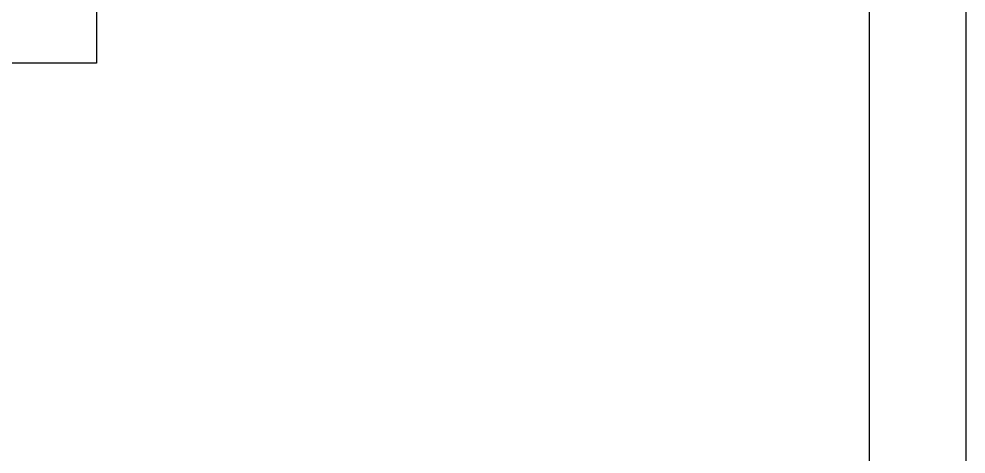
# Model space of a CAD drawing. Header units: metres. Extents: x 494 to 1845, y -666 to 1061.
# Drawn here: x 1412.288 to 1415.306, y 206.237 to 207.623 of the extents above; entities that cross this region are included whole.
import ezdxf

# ---------------------------------------------------------------- set-up
doc = ezdxf.new("R2010")
doc.units = ezdxf.units.M
doc.header["$MEASUREMENT"] = 0
doc.layers.add('SHEET', color=7, linetype='Continuous')
doc.styles.add('RS', font='GOTHIC.TTF')
doc.dimstyles.new('SMALL', dxfattribs={"dimtxt": 0.16, "dimasz": 0.05, "dimexe": 0, "dimexo": 0, "dimgap": 0.05, "dimtad": 0, "dimdec": 1, "dimzin": 0, "dimdsep": 46, "dimtxsty": 'RS', "dimblk": 'ARCHTICK', "dimcen": 2.5, "dimclrd": 256, "dimclre": 256, "dimclrt": 5, "dimadec": 0, "dimazin": 0, "dimtfac": 1, "dimtofl": 0, "dimtmove": 0, "dimatfit": 3, "dimldrblk": 'ARCHTICK', "dimfxl": 0, "dimtolj": 1, "dimtzin": 0, "dimarcsym": 0})

# ---------------------------------------------------------------- blocks, each defined once
blk = doc.blocks.new('_ArchTick')
at = {"color": 0, "linetype": 'ByBlock', "const_width": 0.15}
blk.add_lwpolyline([(-0.5, -0.5), (0.5, 0.5)], dxfattribs=at)

msp = doc.modelspace()

# ---------------------------------------------------------------- linework, layer by layer
at = {"layer": 'SHEET'}
for points in [[(1415.3058, 210.2857), (1397.9603, 210.2857), (1397.9603, 185.7541), (1415.3058, 185.7541)], [(1414.9977, 209.9776), (1398.2684, 209.9776), (1398.2684, 186.0622), (1414.9977, 186.0622)]]:
    msp.add_lwpolyline(points, close=True, dxfattribs=at)

# ---------------------------------------------------------------- leaders
msp.add_leader([(1412.535, 207.8517, -1.7761), (1412.535, 207.4827, -1.7761), (1412.1707, 207.4827, -1.7761)], dimstyle='SMALL', override={"dimasz": 0.08, "dimfxl": 0.3, "dimarcsym": 1})

doc.saveas('drawing.dxf')
